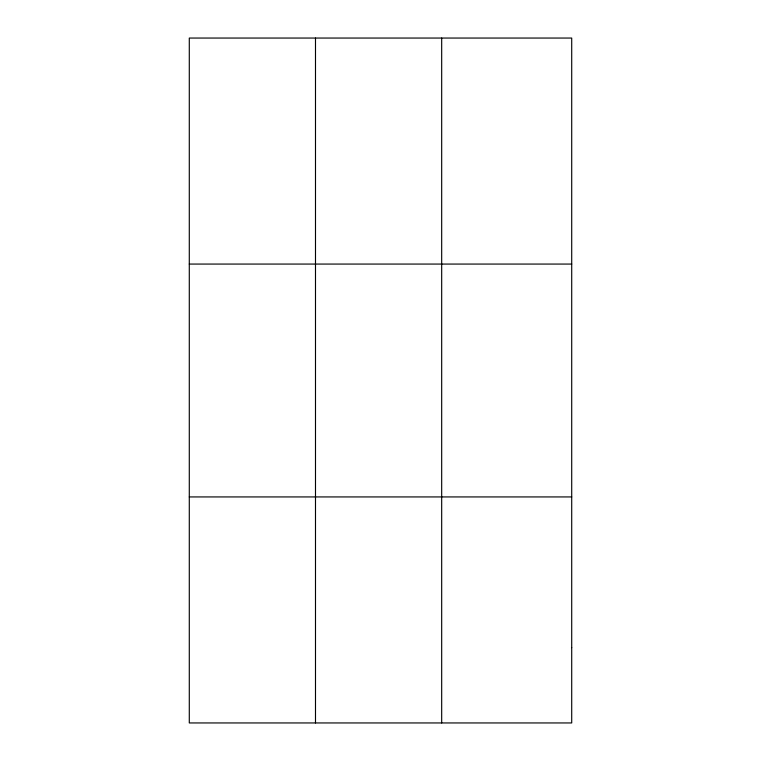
<?xml version="1.0" encoding="UTF-8"?>
<svg xmlns="http://www.w3.org/2000/svg" width="761" height="761" viewBox="0 0 761 761"><rect width="100%" height="100%" fill="white"/><g stroke="black" fill="none" stroke-linecap="round" stroke-linejoin="round"><path stroke-width="1.14" d="M315.492 722.95L315.492 38.05M441.684 722.95L441.684 38.05M189.289 264.067L571.711 264.067M189.289 496.933L571.711 496.933M571.711 647.611L571.711 722.95L189.289 722.95L189.289 38.05L571.711 38.05L571.711 647.611"/></g></svg>
